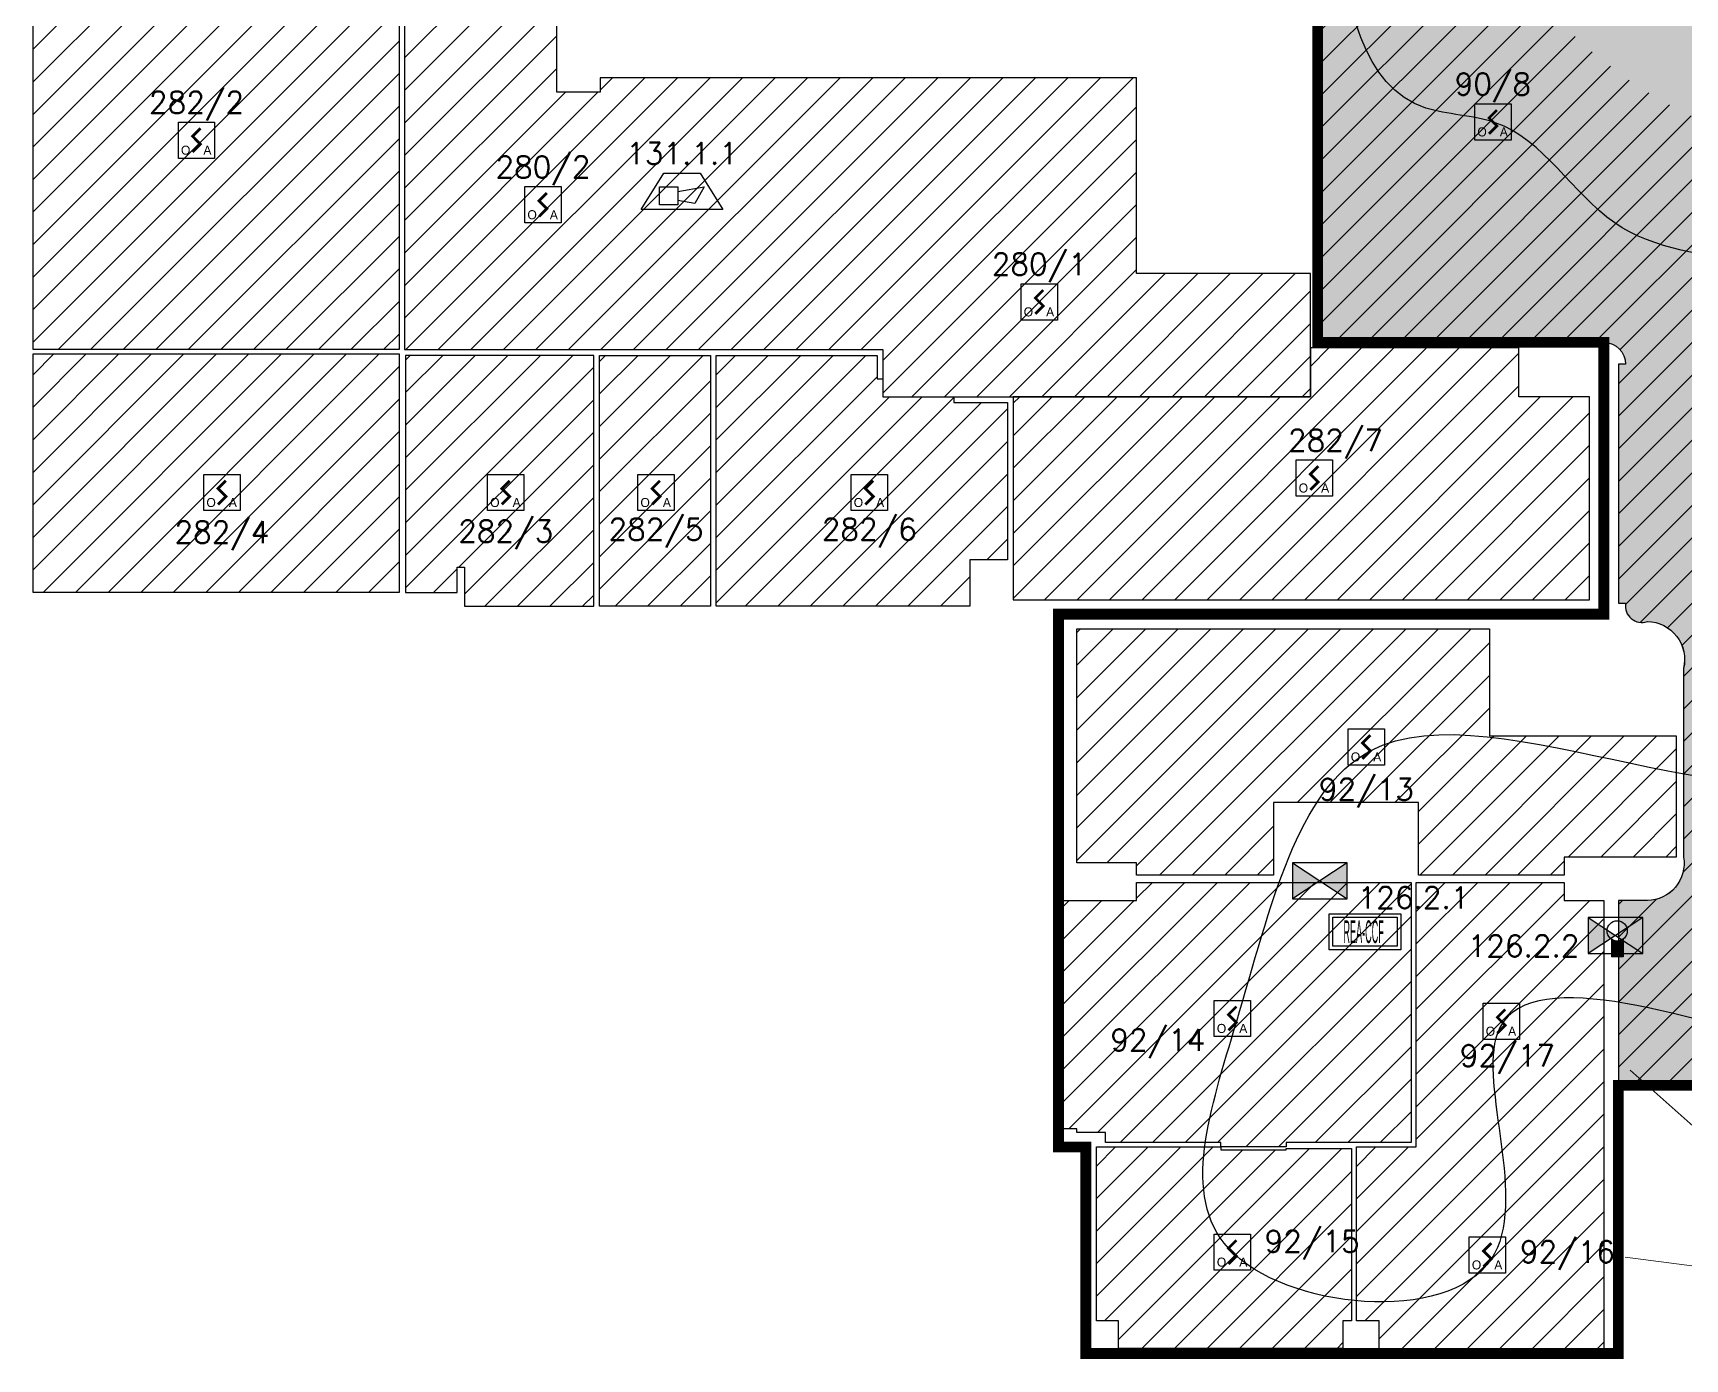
# Model space of a CAD drawing. Header units: millimetres. Extents: x 336 to 452, y 10719 to 10810.
# Drawn here: x 377.16 to 399.96, y 10727.11 to 10745.4 of the extents above; entities that cross this region are included whole.
import ezdxf
from ezdxf.enums import TextEntityAlignment as Align

# ---------------------------------------------------------------- set-up
doc = ezdxf.new("R2010")
doc.units = ezdxf.units.MM
doc.header["$LTSCALE"] = 5
for name, color, linetype in [('ATEIS ZONES MES', 7, 'Continuous'), ('JCC-ADRESSAGE', 6, 'Continuous'), ('JCC-BOITIER DE REARMEMENT CCF', 3, 'Continuous'), ('JCC-CCF', 6, 'Continuous'), ('JCC-DEV.ISS', 4, 'Continuous'), ('JCC-DIFFUSEUR SONORE', 3, 'Continuous'), ('JCC-FILERIE SDI', 6, 'Continuous'), ('JCC-INDICATEUR ACTION', 1, 'Continuous'), ('JCC-LOCAUX', 4, 'Continuous'), ('JCC-OPTIQUE_A', 1, 'Continuous'), ('JCC-ZONING ZDA-ZDM', 5, 'Continuous')]:
    doc.layers.add(name, color=color, linetype=linetype)
doc.styles.add('LOCAUX', font='romans.shx', dxfattribs={"width": 0.75})
doc.styles.add('TEXTE', font='romans.shx')
pattern_1 = [(44.99999999999999, (338.3446151864333, 10612.06473129156), (-0.2245064030267288, 0.2245064030267288), [])]

# ---------------------------------------------------------------- blocks, each defined once
blk = doc.blocks.new('diffuseur sonore')
at = {"layer": 'JCC-DIFFUSEUR SONORE', "color": 0}
for p, q in [((-5.620961320907412, -2.498205031514408), (-2.498205031514408, 2.4982050315144)), ((-2.498205031514408, 2.4982050315144), (2.4982050315144, 2.4982050315144)), ((2.4982050315144, 2.4982050315144), (5.620961320907405, -2.498205031514408)), ((-0.5954119679657248, 0.001508468043734612), (3.030697705324316, 0.6408894384527194)), ((3.030697705324316, 0.6408894384527194), (1.754240067964917, -1.661901096924624)), ((1.754240067964917, -1.661901096924624), (-0.5954119679657247, -1.247594047713467)), ((5.620961320907405, -2.498205031514408), (-5.620961320907412, -2.498205031514408))]:
    blk.add_line(p, q, dxfattribs=at)
blk.add_lwpolyline([(-3.093616999480129, 0.6260597259223356), (-0.5954119679657248, 0.6260597259223357), (-0.5954119679657248, -1.872145305592068), (-3.093616999480129, -1.872145305592068)], close=True, dxfattribs=at)
at = {"layer": 'JCC-ADRESSAGE', "style": 'TEXTE'}
blk.add_attdef('ADRESSE', text='', height=3, dxfattribs=at).set_placement((-3.552713678800501e-15, 4.999999999999996), align=Align.MIDDLE)
at = {"layer": 'JCC-LOCAUX', "style": 'LOCAUX', "width": 0.85, "flags": 8}
for p in [(0, 13.75), (0, 11.25), (0, 8.75)]:
    blk.add_attdef('PIECE', text='', height=1.75, dxfattribs=at).set_placement(p, align=Align.MIDDLE)
blk = doc.blocks.new('optique_a')
at = {"layer": 'JCC-OPTIQUE_A', "color": 0}
blk.add_lwpolyline([(-2.500000000000004, 2.499999999999996), (2.499999999999996, 2.499999999999996), (2.499999999999996, -2.500000000000004), (-2.500000000000004, -2.500000000000004)], close=True, dxfattribs=at)
at = {"layer": 'JCC-OPTIQUE_A', "color": 0, "const_width": 0.3847028156401553}
blk.add_lwpolyline([(0.5440519393614025, 1.632155818084282), (-0.5440519393614309, 0.5440519393614258), (0.5440519393614238, -0.5440519393614325), (-0.5440519393614309, -1.632155818084268)], dxfattribs=at)
at = {"layer": 'JCC-ADRESSAGE', "style": 'TEXTE'}
blk.add_attdef('ADRESSE', text='', height=3, dxfattribs=at).set_placement((-3.552713678800501e-15, 4.999999999999996), align=Align.MIDDLE)
at = {"layer": 'JCC-LOCAUX', "style": 'LOCAUX', "width": 0.85, "flags": 8}
for p in [(0, 13.75), (0, 11.25), (0, 8.75)]:
    blk.add_attdef('PIECE', text='', height=1.75, dxfattribs=at).set_placement(p, align=Align.MIDDLE)
at = {"layer": 'JCC-OPTIQUE_A', "color": 0}
for s, p in [('O', (-1.500000000000004, -2.000000000000004)), ('A', (1.499999999999996, -2.000000000000004))]:
    blk.add_text(s, height=1.25, dxfattribs=at).set_placement(p, align=Align.CENTER)
blk = doc.blocks.new('indicateur action')
at = {"layer": 'JCC-INDICATEUR ACTION'}
blk.add_hatch(color=0, dxfattribs=at).paths.add_polyline_path([(0.8030127013912307, -0.0464669295174307, -0.3153438562594669), (-0.8030127013912235, -0.04646692951743026), (-0.8030127013912236, -2.50000000000001), (0.803012701391231, -2.500000000000011)])
at = {"layer": 'JCC-INDICATEUR ACTION', "color": 0}
for p, q in [((-0.8030127013912235, -0.04646692951742981), (-0.8030127013912237, -2.500000000000011)), ((0.8030127013912306, -0.0464669295174307), (0.8030127013912308, -2.500000000000011)), ((0.8030127013912305, -2.500000000000011), (-0.803012701391224, -2.500000000000011))]:
    blk.add_line(p, q, dxfattribs=at)
blk.add_circle((3.800067569315803e-15, 1.100153974300259), 1.39984602569973, dxfattribs=at)
at = {"layer": 'JCC-ADRESSAGE', "style": 'TEXTE'}
blk.add_attdef('ADRESSE', text='', height=3, dxfattribs=at).set_placement((3.552713678800501e-15, 4.999999999999989), align=Align.MIDDLE)
at = {"layer": 'JCC-LOCAUX', "lineweight": 0, "style": 'LOCAUX', "width": 0.75, "flags": 8}
for p in [(0, 13.75), (0, 11.25), (0, 8.75)]:
    blk.add_attdef('PIECE', text='', height=1.75, dxfattribs=at).set_placement(p, align=Align.MIDDLE)
blk = doc.blocks.new('clapet coupe feu_Réarm élect')
at = {"layer": 'JCC-CCF'}
h = blk.add_hatch(color=0, dxfattribs=at)
h.paths.add_polyline_path([(-3.762705020045077, 2.499999999999997), (-3.762705020045077, -2.500000000000003), (-3.552713678800501e-15, -2.664528384765027e-15)])
h.paths.add_polyline_path([(3.76270502004507, 2.499999999999997), (-3.552713678800501e-15, -2.664528384765027e-15), (3.76270502004507, -2.500000000000002)])
at = {"layer": 'JCC-CCF', "color": 0}
for p, q in [((3.76270502004507, 2.499999999999997), (-3.762705020045077, -2.500000000000003)), ((-3.762705020045077, 2.499999999999997), (3.76270502004507, -2.500000000000003))]:
    blk.add_line(p, q, dxfattribs=at)
blk.add_lwpolyline([(3.76270502004507, 2.499999999999997), (-3.762705020045077, 2.499999999999997), (-3.762705020045077, -2.500000000000003), (3.76270502004507, -2.500000000000003)], close=True, dxfattribs=at)
at = {"layer": 'JCC-ADRESSAGE', "style": 'TEXTE'}
blk.add_attdef('ADRESSE', text='', height=3, dxfattribs=at).set_placement((-3.552713678800501e-15, 4.999999999999996), align=Align.MIDDLE)
at = {"layer": 'JCC-LOCAUX', "style": 'LOCAUX', "width": 0.85, "flags": 8}
for p in [(0, 13.75), (0, 11.25), (0, 8.75)]:
    blk.add_attdef('PIECE', text='', height=1.75, dxfattribs=at).set_placement(p, align=Align.MIDDLE)
blk = doc.blocks.new('REARMEMENT-CCF')
at = {"layer": 'JCC-BOITIER DE REARMEMENT CCF', "color": 3}
for points in [[(0, 3.999999999999773), (7.90801820644981, 3.999999999999773), (7.90801820644981, 0), (0, 0)], [(0.3994401989493213, 3.60055980105048), (7.508578007500489, 3.60055980105048), (7.508578007500489, 0.3994401989492928), (0.3994401989493213, 0.3994401989492928)]]:
    blk.add_lwpolyline(points, close=True, dxfattribs=at)
at = {"layer": 'JCC-BOITIER DE REARMEMENT CCF', "color": 1, "insert": (1.575485275524784, 3.259660790578096), "char_height": 2.5, "width": 5.255917295339259, "attachment_point": 1}
blk.add_mtext('{\\W0.3;\\C3;REA-CCF}', dxfattribs=at)

msp = doc.modelspace()

# ---------------------------------------------------------------- hatches: boundary and pattern name
at = {"layer": 'ATEIS ZONES MES'}
h = msp.add_hatch(dxfattribs=at)
h.set_pattern_fill('DOTS', color=3, scale=0.1)
h.set_pattern_definition([(0, (180.5222437847632, 2.627616895555548), (0.079375, 0.15875), [0, -0.15875])])
edge = h.paths.add_edge_path()
edge.add_line((409.8906722525499, 10735.8307647501), (408.04448050257, 10735.83984230447))
edge.add_line((408.04448050257, 10735.83984230447), (408.0407835555983, 10742.46080774991))
edge.add_line((408.0407835555983, 10742.46080774991), (409.7407835555962, 10742.46080774958))
edge.add_line((409.7407835555962, 10742.46080774958), (409.7150803489457, 10742.73059306141))
edge.add_line((409.7150803489457, 10742.73059306141), (413.4587337399847, 10742.73039237272))
edge.add_arc((413.4387001230245, 10742.2307937501), 0.5000001295254178, 0, 87.70370250866978, ccw=False)
edge.add_line((413.9387002525499, 10742.2307937501), (413.9387002525499, 10741.4807937501))
edge.add_line((413.9387002525499, 10741.4807937501), (413.9387002525499, 10738.6307927501))
edge.add_line((413.9387002525499, 10738.6307927501), (416.6386581686758, 10738.6307927501))
edge.add_line((416.6386581686758, 10738.6307927501), (416.6386582525499, 10740.58057281335))
edge.add_line((416.6386582525499, 10740.58057281335), (419.0386672525499, 10740.58080874944))
edge.add_line((419.0386672525499, 10740.58080874944), (419.0386672525499, 10742.9807707501))
edge.add_line((419.0386672525499, 10742.9807707501), (418.8386632525499, 10742.9807707501))
edge.add_line((418.8386632525499, 10742.9807707501), (418.8386631652389, 10746.9807627501))
edge.add_line((418.8386631652389, 10746.9807627501), (416.9986192859982, 10746.98076674644))
edge.add_line((416.9986192859982, 10746.98076674644), (416.9986742525499, 10746.15619980243))
edge.add_line((416.9986742525499, 10746.15619980243), (416.9386591932703, 10746.15619980243))
edge.add_line((416.9386591932703, 10746.15619980243), (413.7286152536398, 10746.15577175377))
edge.add_line((413.7286152536398, 10746.15577175377), (413.7286702558243, 10746.9807627501))
edge.add_line((413.7286702558243, 10746.9807627501), (411.8386712525499, 10746.9807627501))
edge.add_line((411.8386712525499, 10746.9807627501), (411.8386712525499, 10748.1807637501))
edge.add_line((411.8386712525499, 10748.1807637501), (411.8880982597568, 10748.1807637501))
edge.add_line((411.8880982597568, 10748.1807637501), (411.8880982597568, 10750.1804317621))
edge.add_line((411.8880982597568, 10750.1804317621), (411.8879182525496, 10752.88076475011))
edge.add_arc((399.7934889425027, 10752.22959784914), 12.11194611400817, 3.08184260778095, 41.82779352579418)
edge.add_arc((414.5796301840628, 10766.45261254094), 8.42357784378867, 204.7625478334705, 226.8507620009996, ccw=False)
edge.add_arc((415.3491204675939, 10765.90099573858), 8.92929232174201, 176.2772942632801, 199.4728577572351, ccw=False)
edge.add_line((406.4386692525499, 10766.4807547501), (404.4261350700144, 10766.4807547501))
edge.add_line((404.4261350700144, 10766.4807547501), (404.4164583381733, 10766.40193995395))
edge.add_line((404.4164583381733, 10766.40193995395), (403.7630982525499, 10761.0807647501))
edge.add_line((403.7630982525499, 10761.0807647501), (403.4114111024925, 10756.1907577501))
edge.add_line((403.4114111024925, 10756.1907577501), (405.8886662525499, 10756.1907577501))
edge.add_line((405.8886662525499, 10756.1907577501), (405.8886662525499, 10756.3807607501))
edge.add_line((405.8886662525499, 10756.3807607501), (406.6886692525499, 10756.3807607501))
edge.add_line((406.6886692525499, 10756.3807607501), (406.6886692525499, 10746.9807587501))
edge.add_line((406.6886692525499, 10746.9807587501), (405.9886722525499, 10746.9807587501))
edge.add_line((405.9886722525499, 10746.9807587501), (405.9886722525499, 10747.9708727501))
edge.add_line((405.9886722525499, 10747.9708727501), (399.0886712525499, 10747.9708727501))
edge.add_line((399.0886712525499, 10747.9708727501), (399.0886712525499, 10746.9807587501))
edge.add_line((399.0886712525499, 10746.9807587501), (398.3886662525499, 10746.9807587501))
edge.add_line((398.3886662525499, 10746.9807587501), (398.3886662525499, 10748.5807597501))
edge.add_line((398.3886662525499, 10748.5807597501), (398.5786682525499, 10748.5807597501))
edge.add_line((398.5786682525499, 10748.5807597501), (398.5786682525499, 10751.7807577501))
edge.add_line((398.5786682525499, 10751.7807577501), (394.4136762147349, 10751.78076011217))
edge.add_line((394.4136762147349, 10751.78076011217), (391.3886742525499, 10751.7807617501))
edge.add_line((391.3886742525499, 10751.7807617501), (391.3886742525498, 10752.3007627501))
edge.add_line((391.3886742525498, 10752.3007627501), (391.3086762525499, 10752.3007627501))
edge.add_line((391.3086762525499, 10752.3007627501), (387.6886772525499, 10752.3007627501))
edge.add_line((387.6886772525499, 10752.3007627501), (387.6886772525499, 10751.5307617501))
edge.add_line((387.6886772525499, 10751.5307617501), (386.8886662525499, 10751.5307617501))
edge.add_line((386.8886662525499, 10751.5307617501), (386.8886662525499, 10749.0307637501))
edge.add_line((386.8886662525499, 10749.0307637501), (386.9636672525499, 10749.0307637501))
edge.add_line((386.9636672525499, 10749.0307637501), (386.9636672525499, 10748.1807627501))
edge.add_line((386.9636672525499, 10748.1807627501), (394.8886702525498, 10748.1807627501))
edge.add_line((394.8886702525498, 10748.1807627501), (394.8886702525499, 10741.1307657501))
edge.add_line((394.8886702525499, 10741.1307657501), (398.8393532525499, 10741.1307657501))
edge.add_arc((398.8386723476368, 10740.83076861791), 0.2999979049188711, -0.00035672708821721244, 89.86995572093178, ccw=False)
edge.add_line((399.1386702525498, 10740.8307667501), (399.0386712490592, 10740.8307667501))
edge.add_line((399.0386712490592, 10740.8307667501), (399.0386712490592, 10737.5307617501))
edge.add_line((399.0386712490592, 10737.5307617501), (399.1386702525499, 10737.53058720274))
edge.add_arc((399.3615563180475, 10737.49319793759), 0.2260003436760299, 170.4772636533525, 289.9515164293133)
edge.add_arc((399.4254461426937, 10736.75327992337), 0.5276476418701864, -13.426115063699626, 88.56355471677648, ccw=False)
edge.add_line((399.9386732525499, 10736.6307647501), (399.93867325255, 10734.0307657501))
edge.add_arc((399.4320900541685, 10733.94458499981), 0.513861516951021, -89.2651142690948, 9.654817316286994, ccw=False)
edge.add_line((399.4386807515243, 10733.43076575016), (399.0386222525499, 10733.4307597501))
edge.add_line((399.0386222525499, 10733.4307597501), (399.0386826402539, 10730.9307597501))
edge.add_line((399.0386826402539, 10730.9307597501), (400.3388652525499, 10730.9307597501))
edge.add_line((400.3388652525499, 10730.9307597501), (400.3388652525499, 10731.0493257501))
edge.add_line((400.3388652525499, 10731.0493257501), (401.9388642525499, 10731.0493257501))
edge.add_line((401.9388642525499, 10731.0493257501), (401.9388642525499, 10730.9307597501))
edge.add_line((401.9388642525499, 10730.9307597501), (403.4384742525499, 10730.9307597501))
edge.add_line((403.4384742525499, 10730.9307597501), (403.43847425255, 10731.0493257501))
edge.add_line((403.43847425255, 10731.0493257501), (405.0384732525499, 10731.0493257501))
edge.add_line((405.0384732525499, 10731.0493257501), (405.0384732525499, 10730.9307597501))
edge.add_line((405.0384732525499, 10730.9307597501), (406.338976623582, 10730.9307597501))
edge.add_line((406.338976623582, 10730.9307597501), (406.338976623582, 10731.09075679169))
edge.add_line((406.338976623582, 10731.09075679169), (406.3386646502514, 10733.4307517501))
edge.add_line((406.3386646502514, 10733.4307517501), (406.0387132525499, 10733.4307597501))
edge.add_line((406.0387132525499, 10733.4307597501), (406.0387132525499, 10734.0307657501))
edge.add_line((406.0387132525499, 10734.0307657501), (409.8906722525499, 10734.0307657501))
edge.add_line((409.8906722525499, 10734.0307657501), (409.8906722525499, 10734.0307557501))
edge.add_line((409.8906722525499, 10734.0307557501), (418.8386632525499, 10734.0307557501))
edge.add_line((418.8386632525499, 10734.0307557501), (418.8386632525499, 10735.3808097501))
edge.add_line((418.8386632525499, 10735.3808097501), (419.2561822525499, 10735.3808097501))
edge.add_line((419.2561822525499, 10735.3808097501), (419.2561822525499, 10737.1808097501))
edge.add_line((419.2561822525499, 10737.1808097501), (416.7386642525499, 10737.18057181335))
edge.add_line((416.7386642525499, 10737.18057181335), (416.7386642525499, 10735.83056881335))
edge.add_line((416.7386642525499, 10735.83056881335), (409.8906722525499, 10735.8308067501))
edge.add_line((409.8906722525499, 10735.8308067501), (409.8906722525499, 10735.8307647501))
at = {"layer": 'JCC-ZONING ZDA-ZDM'}
h = msp.add_hatch(dxfattribs=at)
h.set_pattern_fill('ANSI31', color=151, scale=0.1, style=0)
h.set_pattern_definition(pattern_1)
edge = h.paths.add_edge_path()
edge.add_arc((392.0201516789472, 10747.81183593393), 4.634851848181442, 11.93163497442763, 58.90605781934017)
edge.add_line((394.4137875163119, 10751.78076011217), (391.3887855541269, 10751.7807617501))
edge.add_line((391.3887855541269, 10751.7807617501), (391.3887855541269, 10752.3007627501))
edge.add_line((391.3887855541269, 10752.3007627501), (391.3087875541269, 10752.3007627501))
edge.add_line((391.3087875541269, 10752.3007627501), (387.6887885541269, 10752.3007627501))
edge.add_line((387.6887885541269, 10752.3007627501), (387.688788554127, 10751.5307617501))
edge.add_line((387.688788554127, 10751.5307617501), (386.8887775541269, 10751.5307617501))
edge.add_line((386.8887775541269, 10751.5307617501), (386.8887775541269, 10749.0307637501))
edge.add_line((386.8887775541269, 10749.0307637501), (386.9637785541269, 10749.0307637501))
edge.add_line((386.9637785541269, 10749.0307637501), (386.9637785541269, 10748.1807627501))
edge.add_line((386.9637785541269, 10748.1807627501), (394.8887815541269, 10748.1807627501))
edge.add_line((394.8887815541269, 10748.1807627501), (394.8887815541269, 10741.1307657501))
edge.add_line((394.8887815541269, 10741.1307657501), (398.838102744302, 10741.1307657501))
edge.add_arc((398.8387836492138, 10740.83076861791), 0.2999979049188683, -0.00035672708821721244, 90.13004427882942, ccw=False)
edge.add_line((399.1387815541269, 10740.8307667501), (399.0387825506363, 10740.8307667501))
edge.add_line((399.0387825506363, 10740.8307667501), (399.0387825506363, 10737.5307617501))
edge.add_line((399.0387825506363, 10737.5307617501), (399.1387815541269, 10737.53058720274))
edge.add_arc((399.3616676196255, 10737.49319793759), 0.226000343676682, 170.4772636538478, 289.9515164289256)
edge.add_arc((399.4255574442707, 10736.75327992337), 0.5276476418701879, -13.426115063698205, 88.56355471677028, ccw=False)
edge.add_line((399.9387845541269, 10736.6307647501), (399.938784554127, 10734.0307657501))
edge.add_arc((399.4322013557421, 10733.94458499981), 0.5138615169541343, -90.73316709279169, 9.654817316022218, ccw=False)
edge.add_line((399.4256260708568, 10733.4307655527), (399.0387335541269, 10733.4307597501))
edge.add_line((399.0387335541269, 10733.4307597501), (399.0387939418309, 10730.9307597501))
edge.add_line((399.0387939418309, 10730.9307597501), (400.3389765541269, 10730.9307597501))
edge.add_line((400.3389765541269, 10730.9307597501), (400.3389765541269, 10731.0493257501))
edge.add_line((400.3389765541269, 10731.0493257501), (401.9389755541269, 10731.0493257501))
edge.add_line((401.9389755541269, 10731.0493257501), (401.9389755541269, 10730.9307597501))
edge.add_line((401.9389755541269, 10730.9307597501), (403.4385855541269, 10730.9307597501))
edge.add_line((403.4385855541269, 10730.9307597501), (403.4385855541269, 10731.0493257501))
edge.add_line((403.4385855541269, 10731.0493257501), (405.0385845541269, 10731.0493257501))
edge.add_line((405.0385845541269, 10731.0493257501), (405.0385845541269, 10730.9307597501))
edge.add_line((405.0385845541269, 10730.9307597501), (406.339087925159, 10730.9307597501))
edge.add_line((406.339087925159, 10730.9307597501), (406.339087925159, 10731.09075679169))
edge.add_line((406.339087925159, 10731.09075679169), (406.3387759518284, 10733.4307517501))
edge.add_line((406.3387759518284, 10733.4307517501), (406.0388245541269, 10733.4307597501))
edge.add_line((406.0388245541269, 10733.4307597501), (406.0388245541269, 10734.0307657501))
edge.add_line((406.0388245541269, 10734.0307657501), (409.8907835541269, 10734.0307657501))
edge.add_line((409.8907835541269, 10734.0307657501), (409.8907835541269, 10734.0307557501))
edge.add_line((409.8907835541269, 10734.0307557501), (418.8387745541269, 10734.0307557501))
edge.add_line((418.8387745541269, 10734.0307557501), (418.8387745541269, 10735.3808097501))
edge.add_line((418.8387745541269, 10735.3808097501), (419.256293554127, 10735.3808097501))
edge.add_line((419.256293554127, 10735.3808097501), (419.256293554127, 10737.1808097501))
edge.add_line((419.256293554127, 10737.1808097501), (416.738775554127, 10737.18057181335))
edge.add_line((416.738775554127, 10737.18057181335), (416.738775554127, 10735.83056881335))
edge.add_line((416.738775554127, 10735.83056881335), (409.8907835541269, 10735.8308067501))
edge.add_line((409.8907835541269, 10735.8308067501), (409.8907835541269, 10735.8307647501))
edge.add_line((409.8907835541269, 10735.8307647501), (408.0445273038872, 10735.83053222238))
edge.add_line((408.0445273038872, 10735.83053222238), (408.0407788459966, 10742.46924230687))
edge.add_line((408.0407788459966, 10742.46924230687), (409.7407835555962, 10742.46080774958))
edge.add_line((409.7407835555962, 10742.46080774958), (413.4188313708402, 10742.73039451769))
edge.add_arc((413.4388114246012, 10742.2307937501), 0.5000001295256858, 0, 92.29015468284888, ccw=False)
edge.add_line((413.9388115541269, 10742.2307937501), (413.9388115541269, 10741.4807937501))
edge.add_line((413.9388115541269, 10741.4807937501), (413.938811554127, 10738.6307927501))
edge.add_line((413.938811554127, 10738.6307927501), (416.6387694702528, 10738.6307927501))
edge.add_line((416.6387694702528, 10738.6307927501), (416.638769554127, 10740.58057281335))
edge.add_line((416.638769554127, 10740.58057281335), (419.0387785541269, 10740.58080874944))
edge.add_line((419.0387785541269, 10740.58080874944), (419.0387785541269, 10742.9807707501))
edge.add_line((419.0387785541269, 10742.9807707501), (418.8387745541269, 10742.9807707501))
edge.add_line((418.8387745541269, 10742.9807707501), (418.8387744668159, 10746.9807627501))
edge.add_line((418.8387744668159, 10746.9807627501), (416.9987305875753, 10746.98076674644))
edge.add_line((416.9987305875753, 10746.98076674644), (416.9987855541269, 10746.15619980243))
edge.add_line((416.9987855541269, 10746.15619980243), (416.9387704948473, 10746.15619980243))
edge.add_line((416.9387704948473, 10746.15619980243), (413.7287265552168, 10746.15577175377))
edge.add_line((413.7287265552168, 10746.15577175377), (413.7287815574014, 10746.9807627501))
edge.add_line((413.7287815574014, 10746.9807627501), (411.8387825541269, 10746.9807627501))
edge.add_line((411.8387825541269, 10746.9807627501), (411.8387825541269, 10748.1807637501))
edge.add_line((411.8387825541269, 10748.1807637501), (411.8882095613337, 10748.1807637501))
edge.add_line((411.8882095613337, 10748.1807637501), (411.8882095613337, 10750.1804317621))
edge.add_line((411.8882095613337, 10750.1804317621), (411.8880295541266, 10752.88076475011))
edge.add_arc((399.7936002440798, 10752.22959784914), 12.11194611400817, 3.08184260778095, 41.82779352579418)
edge.add_arc((414.5797414856389, 10766.45261254094), 8.42357784378672, 204.7625478334619, 226.8507620009956, ccw=False)
edge.add_arc((415.3492317691705, 10765.90099573858), 8.92929232174158, 176.2772942632799, 199.472857757236, ccw=False)
edge.add_line((406.4387805541269, 10766.4807547501), (404.4262469083965, 10766.4807547501))
edge.add_line((404.4262469083965, 10766.4807547501), (404.4165696397503, 10766.40193995395))
edge.add_arc((414.9022211651039, 10765.92850946662), 10.49633385223081, 177.4148331195523, 201.7245576819948)
edge.add_arc((414.3987373882017, 10766.26128050839), 10.16386919342349, 204.5188853169484, 221.0928469376791)
edge.add_arc((399.9434209103388, 10752.31524203816), 9.948101105948062, -30.49945993919232, 46.91509516287613, ccw=False)
edge.add_arc((402.7812327498909, 10749.97691257061), 6.342247541676095, 190.969530072079, 334.6977683753548, ccw=False)
at = {"layer": 'JCC-ZONING ZDA-ZDM', "linetype": 'Continuous'}
h = msp.add_hatch(dxfattribs=at)
h.set_pattern_fill('ANSI31', color=31, scale=0.1)
h.set_pattern_definition([(45, (0, 0), (-0.2245064030267289, 0.2245064030267289), [])])
h.paths.add_polyline_path([(377.338774554127, 10758.02078870234), (377.338774554127, 10746.76073679783), (381.6288105063999, 10746.76073679783), (381.6288105063999, 10748.36073679783), (382.2887815541269, 10748.36073679783), (382.2887815541269, 10741.03076175011), (388.8887815541269, 10741.03076175011), (388.8887815541269, 10740.3807617501), (394.7887785541269, 10740.3807617501), (394.7887785541269, 10742.0807617501), (392.3887815541269, 10742.0807617501), (392.3887815541269, 10744.7807617501), (384.9887795541269, 10744.7807617501), (384.9887795541269, 10744.5807627501), (384.3887815541269, 10744.5807627501), (384.3887815537921, 10751.5307617501), (380.8137745541324, 10751.5307617501), (380.8137745541324, 10758.02078870234)])
at = {"layer": 'JCC-ZONING ZDA-ZDM'}
h = msp.add_hatch(dxfattribs=at)
h.set_pattern_fill('ANSI31', color=201, scale=0.1, style=0)
h.set_pattern_definition(pattern_1)
h.paths.add_polyline_path([(377.1620489648638, 10746.63007860009), (382.2137745460197, 10746.63007860009), (382.2137745460197, 10741.0307617501), (377.1620489648638, 10741.0307617501)])
h.paths.add_polyline_path([(377.1620510337735, 10740.9707707501), (382.2137745541269, 10740.9707707501), (382.2137745541269, 10737.6807617501), (377.1620510337735, 10737.6807617501)])
h.paths.add_polyline_path([(383.0137735541269, 10740.9507587501), (382.3028555541269, 10740.9507617501), (382.3028555541269, 10737.6807617501), (383.0137735541269, 10737.6807617501), (383.0137735541269, 10738.0307617501), (383.1138445581293, 10738.0307617501), (383.1138445581293, 10737.4907587597), (384.8987795541269, 10737.4907587597), (384.8987795541269, 10740.9507587501)])
h.paths.add_polyline_path([(384.978781554127, 10740.9507587501), (386.5087765541269, 10740.9507587501), (386.5087765541269, 10737.4907687501), (384.978781554127, 10737.4907687501)])
h.paths.add_polyline_path([(388.8887815541269, 10737.4907667501), (388.8087795541269, 10737.49076879556), (386.5887785541269, 10737.49076879556), (386.5887785541269, 10740.9507617501), (388.8087795541269, 10740.9507617501), (388.8087795541269, 10740.6257617501), (388.8887815541269, 10740.6257617501), (388.8887815541269, 10740.3807617501), (389.8687815541269, 10740.3807617501), (389.8687815541269, 10740.3007617501), (390.6087785541269, 10740.3007617501), (390.6087785541269, 10738.1307627501), (390.088782554127, 10738.1307627501), (390.088782554127, 10737.4907667501)])
h.paths.add_polyline_path([(394.7887785541269, 10740.3807617501), (390.6887805541269, 10740.3807617501), (390.6887805541269, 10737.5807607501), (398.6387775541269, 10737.5807607501), (398.6387775541269, 10740.3807617501), (397.6637715541269, 10740.3807617501), (397.6637715541269, 10741.0557657501), (394.7887785541269, 10741.0557657501)])
h = msp.add_hatch(dxfattribs=at)
h.set_pattern_fill('ANSI31', color=1, scale=0.1, style=0)
h.set_pattern_definition(pattern_1)
h.paths.add_polyline_path([(391.5637765541269, 10737.1807617501), (397.2587805541269, 10737.1807617501), (397.2587805541269, 10735.7007597501), (399.6508665541269, 10735.7007597501), (399.838785554127, 10735.7007597501), (399.838785554127, 10734.0307657501), (398.288733554127, 10734.0307657501), (398.288733554127, 10733.7807627501), (396.2805395541269, 10733.7807627501), (396.2805395541269, 10734.7807627501), (394.2805395541269, 10734.7807627501), (394.2805395541269, 10733.7807627501), (392.3887820565899, 10733.7807627501), (392.3887815541269, 10733.95076274395), (391.5637778466212, 10733.95077162856)])
h.paths.add_polyline_path([(398.2887335541269, 10733.6807627501), (398.2887335541269, 10733.4307597501), (398.8307022379363, 10733.4307597501), (398.8388125541269, 10733.4307597501), (398.8387775497613, 10727.2460119937), (395.7386388841027, 10727.24601901012), (395.7387795541268, 10727.6307627501), (395.4260301319028, 10727.6307627501), (395.4260301319028, 10730.03064802757), (396.2487906709142, 10730.0307516605), (396.2487745541267, 10733.6807627501)])
h.paths.add_polyline_path([(391.838781554127, 10730.2307607501), (391.563776554127, 10730.2307607501), (391.5637765541269, 10730.2807597501), (391.3737815547048, 10730.2807724177), (391.3737815541273, 10733.4307567501), (392.3887830910816, 10733.43075975011), (392.3887823521565, 10733.6807627501), (396.178774554127, 10733.6807627501), (396.1787523651156, 10730.090756746), (394.4552517415602, 10730.09078824136), (394.4552517415602, 10730.03077524136), (393.5544709250573, 10730.03088481534), (393.5544748975833, 10730.09065695733), (391.9637825541269, 10730.0907657501), (391.9637825541269, 10730.2307607501)])
h.paths.add_polyline_path([(395.2387795472669, 10727.44012136956), (395.2387795472669, 10727.25012136956), (392.1387815541269, 10727.25012136956), (392.1387815541267, 10727.44012136956), (392.1387815541267, 10727.6307627501), (391.8387815541265, 10727.6307627501), (391.8387815541265, 10730.0307597501), (393.5544709250573, 10730.03088481534), (393.5544660593794, 10729.99078454039), (394.4552468759158, 10729.99067524164), (394.4552493026714, 10730.0106752415), (395.3560301314611, 10730.01056594276), (395.3560301314611, 10727.6307627501), (395.2387795541269, 10727.6307627501)])

# ---------------------------------------------------------------- linework, layer by layer
at = {"layer": 'ATEIS ZONES MES', "color": 3}
msp.add_lwpolyline([(394.8886702525498, 10748.1807627501), (394.8886702525499, 10741.1307657501), (398.8393532525499, 10741.1307657501, -0.4135507612417842), (399.1386702525498, 10740.8307667501), (399.0386712490592, 10740.8307667501), (399.0386712490592, 10737.5307617501), (399.1386702525499, 10737.53058720274, 0.5742956361676196), (399.4386732525499, 10737.2807617501, -0.476920205194793), (399.9386732525499, 10736.6307647501), (399.93867325255, 10734.0307657501, -0.4605827689596631), (399.4386807515243, 10733.43076575016), (399.0386222525499, 10733.4307597501), (399.0386826402539, 10730.9307597501), (400.3388652525499, 10730.9307597501)], format="xyb", dxfattribs=at)
at = {"layer": 'JCC-DEV.ISS', "lineweight": 0}
for p, q in [((399.2033804620393, 10731.09181846935), (402.5886025297067, 10728.0658974655)), ((402.5886025297067, 10728.0658974655), (399.1334727521992, 10728.50777244882))]:
    msp.add_line(p, q, dxfattribs=at)
at = {"layer": 'JCC-FILERIE SDI', "start_tangent": (0, -1), "end_tangent": (1, 0)}
msp.add_spline([(425.9034961768542, 10735.62956678348), (425.622414959137, 10734.95071673053), (424.7687317294771, 10732.8876730912), (423.7269031488402, 10731.85232161548), (421.6346722506353, 10731.82098784915), (420.9740528485479, 10732.94207828514), (420.7472266739343, 10736.2789037054), (419.6177505788509, 10737.01613022665), (418.9377596587708, 10737.94918239452), (417.8313341381951, 10739.08957954551), (417.5777783325588, 10738.490583013), (417.0015149977633, 10737.60360742266), (417.4855760345281, 10736.00244398407), (418.0733646565775, 10734.28608871741), (418.0503140820698, 10732.37390754798), (417.1398179308611, 10733.26088313832), (416.1140694210623, 10734.76989342186), (415.4225532137283, 10735.79509900095), (415.4801796499975, 10736.68207459129), (415.4917049372514, 10737.32714770133), (413.6203481238592, 10734.85679386434), (414.5777108549368, 10734.39554124208), (415.0335453453798, 10734.0307657501), (415.4100220456941, 10731.76470631539), (413.0887825541269, 10733.73078071886), (413.2158705302311, 10736.67124840139), (412.5388095541269, 10736.20489653444), (412.1422519099228, 10735.31974430324), (411.67339397337, 10733.9307657501), (411.3636132680684, 10731.70367730748), (407.8253562485182, 10731.76127322151), (409.8653284948103, 10734.03054818699), (410.7873499332729, 10735.51652030985), (410.4416995074913, 10738.43902768255), (411.2593876670269, 10739.40373807523), (407.8452445799589, 10739.91020438568), (408.0063235593554, 10734.57323934823), (405.8225326800701, 10731.18529851626), (401.6351015906056, 10731.36760230959), (397.3688302859934, 10731.60149073358), (397.2863793351912, 10728.48642209369), (393.658353819496, 10728.63346013045), (393.7671642073683, 10731.74852877034), (395.6160270878403, 10735.49485455565), (402.8295663602582, 10735.4924163572), (402.8614096318351, 10741.75442687171), (398.9889197958718, 10742.77963219464), (397.3408062883138, 10744.16193182593), (396.381367368771, 10744.36405264688), (394.5834256408613, 10749.98540407096), (388.8627823706728, 10749.95424353437), (387.4451746081916, 10751.19831317692), (388.2173678263024, 10751.83186720662), (392.4273381170358, 10752.11465873341), (394.1676534086763, 10752.21833122497), (396.0001709983475, 10754.19962713261), (393.8675529246261, 10759.11607811542), (400.817732847281, 10757.95487422095), (403.6784216983281, 10758.4784234413), (405.2804335429225, 10760.11414463324), (405.591615784828, 10761.32365677861), (404.8194230806653, 10762.84418639865), (404.8660217314895, 10764.37254508942), (405.7649925954443, 10764.60292823322), (406.9405698395431, 10764.70660072478), (408.1507229454033, 10765.57053789828), (407.6858691788838, 10764.61636596486), (405.9252078488498, 10764.12964895779), (412.3839570991265, 10760.04607682799), (408.7419724942919, 10758.59466220232), (411.01246179252, 10752.20666536396), (409.4331052963062, 10744.9299031333), (415.8093043357522, 10747.13163388808), (417.2666518662949, 10746.7307627501), (416.2700177359789, 10742.76035525653), (419.4326100090393, 10742.28786239759), (422.5098565663323, 10742.0229217566), (423.2244228342257, 10741.79253835664), (423.5701809378927, 10741.21658024097), (423.7315344454983, 10739.64997429956), (424.4124422490772, 10738.5286337876), (425.5534436314144, 10738.13698223821), (426.3371616228309, 10738.6438253595), (426.5907179424153, 10739.76118409365), (424.3663411000618, 10742.46818744221), (423.9975324218872, 10743.32060553536), (424.2283049060536, 10744.21291415661), (422.4534137526516, 10746.65497686418), (423.1218793854778, 10747.65714402643), (429.9563629061957, 10749.13159681278), (429.8872111826727, 10746.58586186981), (430.2134099616119, 10746.08880873723), (435.0194460093434, 10746.49197936696), (437.093994117397, 10746.64172843605), (435.3653618950922, 10744.01311877178), (434.5009668928989, 10743.04550910672), (437.9700721889261, 10742.52714664892), (436.5063632774295, 10741.13332793729), (434.5009668928989, 10739.54368357904), (436.6446667244755, 10739.44001108748), (437.9700721889261, 10739.23266610436), (438.3621493556238, 10737.35013539815), (437.9472400423819, 10735.97935510336), (437.3133502713172, 10733.69856080138), (436.7601375110293, 10732.88070046157), (431.7927474417442, 10732.91525795876), (430.7900489925048, 10736.20973850332), (428.0009341026096, 10732.90373862225), (428.2660157094478, 10735.42643540454), (428.2429651349402, 10737.24646316276), (428.312116344515, 10738.04128534188), (427.8231995458365, 10738.2796115036), (428.8889145541269, 10739.53430246717)], degree=3, dxfattribs=at)
at = {"layer": 'JCC-ZONING ZDA-ZDM', "color": 31, "linetype": 'Continuous'}
msp.add_lwpolyline([(377.338774554127, 10758.02078870234), (377.338774554127, 10746.76073679783), (381.6288105063999, 10746.76073679783), (381.6288105063999, 10748.36073679783), (382.2887815541269, 10748.36073679783), (382.2887815541269, 10741.03076175011), (388.8887815541269, 10741.03076175011), (388.8887815541269, 10740.3807617501), (394.7887785541269, 10740.3807617501), (394.7887785541269, 10742.0807617501), (392.3887815541269, 10742.0807617501), (392.3887815541269, 10744.7807617501), (384.9887795541269, 10744.7807617501), (384.9887795541269, 10744.5807627501), (384.3887815541269, 10744.5807627501), (384.3887815537921, 10751.5307617501), (380.8137745541324, 10751.5307617501), (380.8137745541324, 10758.02078870234)], close=True, dxfattribs=at)
at = {"layer": 'JCC-ZONING ZDA-ZDM', "color": 11, "true_color": 0xff6878, "const_width": 0.15}
msp.add_lwpolyline([(394.8887815541269, 10748.1807627501), (394.8887815541269, 10741.1307657501), (398.8394645541269, 10741.1307657501), (398.8387825541269, 10737.3807627501), (391.3137805541269, 10737.3807627501), (391.3137805541269, 10730.0307597501), (391.6889595866703, 10730.0307597501), (391.6889595866703, 10727.1807627501), (399.0388135541272, 10727.1807627501), (399.0388135541272, 10730.8807597501), (406.3387745541269, 10730.8807597501), (406.3387745541269, 10730.0307597501), (417.338804655233, 10730.0307597501), (417.338804655233, 10730.65534229175), (418.9887755541269, 10730.6557547501), (418.9887755541269, 10742.9807707501), (418.9887755547818, 10748.3449497501)], dxfattribs=at)
at = {"layer": 'JCC-ZONING ZDA-ZDM', "color": 151}
msp.add_lwpolyline([(394.8887815541269, 10748.1807627501), (394.8887815541269, 10741.1307657501), (398.8394645541269, 10741.1307657501, -0.4135507612417842), (399.1387815541269, 10740.8307667501), (399.0387825506363, 10740.8307667501), (399.0387825506363, 10737.5307617501), (399.1387815541269, 10737.53058720274, 0.5742956361676196), (399.4387845541269, 10737.2807617501, -0.476920205194793), (399.9387845541269, 10736.6307647501), (399.938784554127, 10734.0307657501, -0.4605827689596631), (399.4387920531013, 10733.43076575016), (399.0387335541269, 10733.4307597501), (399.0387939418309, 10730.9307597501), (400.3389765541269, 10730.9307597501)], format="xyb", dxfattribs=at)
at = {"layer": 'JCC-ZONING ZDA-ZDM', "color": 201}
for points in [[(377.1620489648638, 10746.63007860009), (382.2137745460197, 10746.63007860009), (382.2137745460197, 10741.0307617501), (377.1620489648638, 10741.0307617501)], [(377.1620510337735, 10740.9707707501), (382.2137745541269, 10740.9707707501), (382.2137745541269, 10737.6807617501), (377.1620510337735, 10737.6807617501)], [(384.978781554127, 10740.9507587501), (386.5087765541269, 10740.9507587501), (386.5087765541269, 10737.4907687501), (384.978781554127, 10737.4907687501)], [(388.8887815541269, 10737.4907667501), (388.8887815541269, 10737.4907667501), (388.8087795541269, 10737.49076879556), (388.8087795541269, 10737.49076879556), (386.5887785541269, 10737.49076879556), (386.5887785541269, 10740.9507617501), (388.8087795541269, 10740.9507617501), (388.8087795541269, 10740.6257617501), (388.8887815541269, 10740.6257617501), (388.8887815541269, 10740.3807617501), (389.8687815541269, 10740.3807617501), (389.8687815541269, 10740.3007617501), (390.6087785541269, 10740.3007617501), (390.6087785541269, 10738.1307627501), (390.088782554127, 10738.1307627501), (390.088782554127, 10737.4907667501)], [(394.7887785541269, 10740.3807617501), (390.6887805541269, 10740.3807617501), (390.6887805541269, 10737.5807607501), (398.6387775541269, 10737.5807607501), (398.6387775541269, 10740.3807617501), (397.6637715541269, 10740.3807617501), (397.6637715541269, 10741.0557657501), (394.7887785541269, 10741.0557657501)]]:
    msp.add_lwpolyline(points, close=True, dxfattribs=at)
msp.add_lwpolyline([(383.0137735541269, 10740.9507587501), (382.3028555541269, 10740.9507617501), (382.3028555541269, 10737.6807617501), (383.0137735541269, 10737.6807617501), (383.0137735541269, 10738.0307617501), (383.1138445581293, 10738.0307617501), (383.1138445581293, 10737.4907587597), (384.8987795541269, 10737.4907587597), (384.8987795541269, 10740.9507587501), (383.0137735541269, 10740.9507587501)], dxfattribs=at)
at = {"layer": 'JCC-ZONING ZDA-ZDM', "color": 1}
for points in [[(391.5637765541269, 10737.1807617501), (397.2587805541269, 10737.1807617501), (397.2587805541269, 10735.7007597501), (399.6508665541269, 10735.7007597501), (399.838785554127, 10735.7007597501), (399.838785554127, 10734.0307657501), (398.288733554127, 10734.0307657501), (398.288733554127, 10733.7807627501), (396.2805395541269, 10733.7807627501), (396.2805395541269, 10734.7807627501), (394.2805395541269, 10734.7807627501), (394.2805395541269, 10733.7807627501), (392.3887820565899, 10733.7807627501), (392.3887815541269, 10733.95076274395), (391.5637778466212, 10733.95077162856), (391.5637765541269, 10737.1807617501)], [(395.2387795472669, 10727.44012136956), (395.2387795472669, 10727.25012136956), (392.1387815541269, 10727.25012136956), (392.1387815541267, 10727.44012136956), (392.1387815541267, 10727.6307627501), (391.8387815541265, 10727.6307627501), (391.8387815541265, 10730.0307597501), (393.5544709250573, 10730.03088481534), (393.5544660593794, 10729.99078454039), (394.4552468759158, 10729.99067524164), (394.4552493026714, 10730.0106752415), (395.3560301314611, 10730.01056594276), (395.3560301314611, 10727.6307627501), (395.2387795541269, 10727.6307627501), (395.2387795541268, 10727.44012136956)]]:
    msp.add_lwpolyline(points, dxfattribs=at)
for points in [[(391.838781554127, 10730.2307607501), (391.563776554127, 10730.2307607501), (391.5637765541269, 10730.2807597501), (391.3737815547048, 10730.2807724177), (391.3737815541273, 10733.4307567501), (392.3887830910816, 10733.43075975011), (392.3887823521565, 10733.6807627501), (396.178774554127, 10733.6807627501), (396.1787523651156, 10730.090756746), (394.4552517415602, 10730.09078824136), (394.4552517415602, 10730.03077524136), (393.5544709250573, 10730.03088481534), (393.5544748975833, 10730.09065695733), (391.9637825541269, 10730.0907657501), (391.9637825541269, 10730.2307607501)], [(398.2887335541269, 10733.6807627501), (398.2887335541269, 10733.4307597501), (398.8307022379363, 10733.4307597501), (398.8388125541269, 10733.4307597501), (398.8387775497613, 10727.2460119937), (395.7386388841027, 10727.24601901012), (395.7387795541268, 10727.6307627501), (395.4260301319028, 10727.6307627501), (395.4260301319028, 10730.03064802757), (396.2487906709142, 10730.0307516605), (396.2487745541267, 10733.6807627501)]]:
    msp.add_lwpolyline(points, close=True, dxfattribs=at)

# ---------------------------------------------------------------- block references
at = {"layer": 'JCC-BOITIER DE REARMEMENT CCF', "color": 1, "xscale": 0.125, "yscale": 0.125, "zscale": 0.125}
msp.add_blockref('REARMEMENT-CCF', (395.047982179491, 10732.74854693966), dxfattribs=at)
at = {"layer": 'JCC-CCF', "lineweight": 0}
ref = msp.add_blockref('clapet coupe feu_Réarm élect', (394.9200615063011, 10733.70248698613), dxfattribs=dict(at, xscale=0.1, yscale=0.1))
ref.add_attrib('ADRESSE', '126.2.1', dxfattribs={"layer": 'JCC-ADRESSAGE', "height": 0.3, "style": 'TEXTE'}).set_placement((396.2114167335433, 10733.46903450798), align=Align.MIDDLE)
ref = msp.add_blockref('clapet coupe feu_Réarm élect', (399.0006961078307, 10732.94836666845), dxfattribs=dict(at, xscale=0.1, yscale=0.1))
ref.add_attrib('ADRESSE', '126.2.2', dxfattribs={"layer": 'JCC-ADRESSAGE', "height": 0.3, "style": 'TEXTE'}).set_placement((397.7300557963886, 10732.80260882456), align=Align.MIDDLE)
at = {"layer": 'JCC-DIFFUSEUR SONORE', "lineweight": 0}
ref = msp.add_blockref('diffuseur sonore', (386.1179863400837, 10743.21449565588), dxfattribs=dict(at, xscale=0.1, yscale=0.1))
ref.add_attrib('ADRESSE', '131.1.1', dxfattribs={"layer": 'JCC-ADRESSAGE', "height": 0.2999999999999318, "style": 'TEXTE'}).set_placement((386.1179863400837, 10743.7379536918), align=Align.MIDDLE)
at = {"layer": 'JCC-INDICATEUR ACTION', "lineweight": 0, "xscale": 0.1, "yscale": 0.1}
msp.add_blockref('indicateur action', (399.0225417176653, 10732.90161827768), dxfattribs=at)
at = {"layer": 'JCC-OPTIQUE_A', "lineweight": 0, "xscale": 0.1, "yscale": 0.1}
for p, values in [((397.3078636293354, 10744.17208110033), {'ADRESSE': '90/8'}), ((379.4180734913817, 10743.91986361152), {'ADRESSE': '282/2'}), ((384.1990972624546, 10743.02936626609), {'ADRESSE': '280/2'}), ((391.0476644166197, 10741.68887453515), {'ADRESSE': '280/1'})]:
    msp.add_blockref('optique_a', p, dxfattribs=at).add_auto_attribs(values)
at = {"layer": 'JCC-OPTIQUE_A', "lineweight": 0}
ref = msp.add_blockref('optique_a', (394.8425417752032, 10739.25934021209), dxfattribs=dict(at, xscale=0.1, yscale=0.1))
ref.add_attrib('ADRESSE', '282/7', dxfattribs={"layer": 'JCC-ADRESSAGE', "height": 0.3000000000000173, "style": 'TEXTE'}).set_placement((395.1356238675019, 10739.75934021209), align=Align.MIDDLE)
ref = msp.add_blockref('optique_a', (379.7692574365796, 10739.05908860207), dxfattribs=dict(at, xscale=0.1, yscale=0.1))
ref.add_attrib('ADRESSE', '282/4', dxfattribs={"layer": 'JCC-ADRESSAGE', "height": 0.3000000000000173, "style": 'TEXTE'}).set_placement((379.7692574365796, 10738.49119780114), align=Align.MIDDLE)
ref = msp.add_blockref('optique_a', (383.6851381007608, 10739.05908860207), dxfattribs=dict(at, xscale=0.1, yscale=0.1))
ref.add_attrib('ADRESSE', '282/3', dxfattribs={"layer": 'JCC-ADRESSAGE', "height": 0.3000000000000173, "style": 'TEXTE'}).set_placement((383.6851381007608, 10738.50435401105), align=Align.MIDDLE)
ref = msp.add_blockref('optique_a', (385.7587646476741, 10739.05908860207), dxfattribs=dict(at, xscale=0.1, yscale=0.1))
ref.add_attrib('ADRESSE', '282/5', dxfattribs={"layer": 'JCC-ADRESSAGE', "height": 0.3000000000000173, "style": 'TEXTE'}).set_placement((385.7587646476741, 10738.53066643087), align=Align.MIDDLE)
ref = msp.add_blockref('optique_a', (388.7019764719786, 10739.05908860207), dxfattribs=dict(at, xscale=0.1, yscale=0.1))
ref.add_attrib('ADRESSE', '282/6', dxfattribs={"layer": 'JCC-ADRESSAGE', "height": 0.3000000000000173, "style": 'TEXTE'}).set_placement((388.7019764719786, 10738.53066643087), align=Align.MIDDLE)
ref = msp.add_blockref('optique_a', (395.5616218939041, 10735.54925974958), dxfattribs=dict(at, xscale=0.1, yscale=0.1))
ref.add_attrib('ADRESSE', '92/13', dxfattribs={"layer": 'JCC-ADRESSAGE', "height": 0.3000000000000173, "style": 'TEXTE'}).set_placement((395.5616218939041, 10734.94426526804), align=Align.MIDDLE)
ref = msp.add_blockref('optique_a', (393.7127590134321, 10731.80293396428), dxfattribs=dict(at, xscale=0.1, yscale=0.1))
ref.add_attrib('ADRESSE', '92/14', dxfattribs={"layer": 'JCC-ADRESSAGE', "height": 0.3000000000000173, "style": 'TEXTE'}).set_placement((392.6845054363191, 10731.48496028085), align=Align.MIDDLE)
ref = msp.add_blockref('optique_a', (397.4232354799295, 10731.76470631539), dxfattribs=dict(at, xscale=0.1, yscale=0.1))
ref.add_attrib('ADRESSE', '92/17', dxfattribs={"layer": 'JCC-ADRESSAGE', "height": 0.3000000000000173, "style": 'TEXTE'}).set_placement((397.5069739745414, 10731.27010003941), align=Align.MIDDLE)
ref = msp.add_blockref('optique_a', (393.7127590134321, 10728.57905493652), dxfattribs=dict(at, xscale=0.1, yscale=0.1))
ref.add_attrib('ADRESSE', '92/15', dxfattribs={"layer": 'JCC-ADRESSAGE', "height": 0.3000000000000173, "style": 'TEXTE'}).set_placement((394.8128474692906, 10728.70719020713), align=Align.MIDDLE)
ref = msp.add_blockref('optique_a', (397.2319741412551, 10728.54082728762), dxfattribs=dict(at, xscale=0.1, yscale=0.1))
ref.add_attrib('ADRESSE', '92/16', dxfattribs={"layer": 'JCC-ADRESSAGE', "height": 0.3000000000000173, "style": 'TEXTE'}).set_placement((398.3359759111104, 10728.56262226505), align=Align.MIDDLE)

doc.saveas('drawing.dxf')
